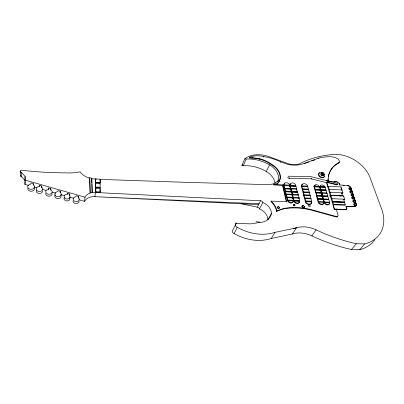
<?xml version="1.0" encoding="UTF-8"?>
<svg xmlns="http://www.w3.org/2000/svg" width="404" height="404" viewBox="0 0 404 404"><rect width="100%" height="100%" fill="white"/><g stroke="black" fill="none" stroke-linecap="round" stroke-linejoin="round"><path stroke-width="0.61" d="M41.541 187.9L41.546 185.941L39.789 185.436L39.37 186.426A3.272 2.54 0.2 0 0 36.345 189.754A3.272 2.54 0.2 0 0 41.329 191.047A3.272 2.54 0.2 0 0 41.486 186.971L41.546 185.941M48.727 189.456L48.758 187.991L50.773 188.567L50.737 190.026M60.262 192.738L60.327 191.289L58.095 190.653L57.636 191.693A3.212 2.53 1.9 0 0 55.095 195.157A3.212 2.53 1.9 0 0 60.05 196.208A3.212 2.53 1.9 0 0 59.938 192.183L60.327 191.289M50.773 188.567L50.904 189.739A3.222 2.52 1 0 1 50.919 193.763A3.222 2.52 1 0 1 45.97 192.627A3.222 2.52 1 0 1 48.692 189.234L48.758 187.991M67.377 194.273L67.438 193.309L69.473 193.89L69.342 195.809M33.264 183.583L33.184 184.623A3.394 2.616 -0.5 0 1 33.108 188.799A3.394 2.616 -0.5 0 1 27.916 187.618A3.394 2.616 -0.5 0 1 30.835 184.088L30.921 182.916L33.264 183.583L33.285 185.062M28.573 185.456L24.942 184.426L25.189 181.457M24.942 184.426L25.088 176.452L21.569 172.452A1.464 1.106 -0.4 0 1 20.2 171.276A1.464 1.106 -0.4 0 1 21.76 170.246A233.86 142.405 8 0 0 66.079 172.851A38.905 28.8 5.4 0 0 80.048 171.821A17.079 13.105 7.4 0 0 88.88 177.962L89.678 178.199L90.158 193.077A10.57 8.494 6.1 0 0 84.976 197.172L84.537 201.369L79.123 199.828M78.416 198.389L78.588 196.46L76.24 195.794L75.821 196.798A3.045 2.429 3.8 0 0 73.397 200.051A3.045 2.429 3.8 0 0 77.997 201.237A3.045 2.429 3.8 0 0 78.194 197.415L78.588 196.46M89.678 178.199L89.728 177.76L91.758 178.265L92.193 192.582A10.57 8.494 6.1 0 1 95.4 192.491L260.58 200.768A2.086 1.596 27.4 0 1 262.858 202.54A11.827 9.151 28 0 1 271.417 213.448L267.877 219.731A11.645 9.1 28.1 0 0 259.479 208.929A2.05 1.586 27.5 0 0 257.242 207.171L241.395 203.762M91.865 183.118L91.758 178.265M90.158 193.077L89.728 177.76M95.349 178.947L95.304 182.734L100.142 182.946L100.197 182.512L100.167 179.164L95.349 178.947L95.304 182.734M100.096 187.663L100.121 183.684L95.647 183.487L95.607 187.476L100.096 187.663L100.152 187.234L95.662 187.042L95.607 187.476M95.783 188.309L95.743 192.208L100.086 192.38L100.147 191.951L100.116 188.491L95.783 188.309L95.743 192.208M95.4 192.491L94.864 196.682A10.469 8.454 5.8 0 0 84.537 201.369M100.167 179.164L100.142 182.946M100.061 184.118L100.121 183.684M100.116 188.491L100.086 192.38M323.654 175.336L324.003 173.998L323.624 172.675L322.094 172.589L320.761 173.932L321.266 175.73L323.341 175.836L323.654 175.336L321.579 175.23L321.266 175.73M69.473 193.89L69.054 194.869A3.005 2.384 2.8 0 1 68.766 198.667A3.005 2.384 2.8 0 1 64.241 197.314A3.005 2.384 2.8 0 1 67.034 194.263L67.438 193.309M275.084 183.426A16.438 12.277 25.9 0 0 266.276 171.458A32.977 25.073 25.9 0 0 243.198 165.776L241.925 165.408L244.885 158.691A26.543 19.609 26 0 1 270.917 157.393L286.956 163.236A16.216 11.398 26.7 0 0 299.258 163.943A129.199 92.627 39.1 0 1 335.734 154.353A29.386 20.276 31.5 0 1 370.508 178.901L381.583 208.898A42.965 30.689 33.8 0 1 364.691 243.89L359.762 249.647L351.475 249.51A133.249 88.572 29.6 0 1 311.883 235.875A26.477 20.569 35.6 0 0 292.501 233.956L271.301 238.471A41.077 31.795 26.7 0 1 234.123 233.562A2.52 2.03 26.8 0 1 232.295 231.75A2.52 2.03 26.8 0 1 233.047 229.755L236.138 223.442L250.975 223.856L259.6 222.478A16.387 12.681 27.4 0 0 271.417 213.448M243.198 165.776L246.172 159.065A33.471 25.194 25.8 0 1 269.574 164.862A16.68 12.332 25.9 0 1 278.467 180.113L277.593 181.734M249.425 157.924L249.627 157.469L252.879 157.661L261.085 159.009A30.133 22.538 25.6 0 1 271.826 164.377A15.483 11.403 26 0 1 277.22 183.663L276.982 184.108A15.468 11.403 26 0 0 271.599 164.822A30.103 22.533 25.7 0 0 260.868 159.459L257.277 158.631L249.425 157.924L249.571 157.186A21.816 16.084 25.7 0 1 263.802 156.626A48.631 36.724 27.3 0 1 280.634 161.863L288.264 164.504A27.472 19.139 26.1 0 0 304.495 163.241L318.948 158.065A52.323 36.9 32.9 0 1 330.553 156.737A11.767 8.095 30.2 0 1 338.002 158.939A4.131 2.818 30 0 1 339.102 162.499A38.612 26.482 33.3 0 0 328.24 181.376M252.672 158.121L252.879 157.661M257.277 158.631L257.489 158.176M259.151 159.06L259.368 158.605M259.59 159.085L259.807 158.631M263.585 157.08L263.802 156.626M234.123 233.562L237.249 227.285A41.713 31.961 26.6 0 0 274.973 232.351L296.45 227.866A26.901 20.7 35.3 0 1 316.1 229.856A135.072 88.713 29.5 0 0 356.293 243.723L364.691 243.89M266.276 171.458L269.574 164.862M271.599 164.822L271.826 164.377M280.396 162.307L280.634 161.863M257.242 207.171L260.58 200.768M259.479 208.929L262.858 202.54M273.614 184.502L273.382 184.941L282.527 185.37L282.77 184.931L273.614 184.502L277.22 183.663M282.77 184.931L286.673 201.707L271.124 201.096L270.887 201.53A16.963 13.1 27.9 0 1 276.578 211.388A76.285 59.181 38 0 1 283.997 208.802A67.539 52.641 36.8 0 1 314.065 210.883L335.562 216.812A1.929 1.399 33.8 0 0 337.749 216.079M291.304 191.895L291.597 191.395L291.006 188.951L290.718 189.451L291.304 191.895L296.98 192.142L297.278 191.648L296.672 189.203L290.521 188.875L289.82 185.901L283.522 185.608L283.926 184.886A3.262 2.399 28.4 0 1 286.386 182.729A3.262 2.399 28.4 0 1 289.936 185.168L289.522 185.891M288.325 176.795A1.005 0.732 28.1 0 0 288.001 177.75A1.005 0.732 28.1 0 0 289.249 178.341L289.633 177.659M284.365 188.749L284.648 188.249L284.037 185.633L283.754 186.133L284.365 188.749L290.158 189.011L290.446 188.511L284.648 188.249M284.926 188.739L284.643 189.244L285.199 191.632L291.047 191.89L291.334 191.39L290.764 189.001L284.926 188.739L285.487 191.132L285.199 191.632M285.572 191.733L285.29 192.238L285.83 194.551L291.94 194.814L292.233 194.314L291.673 192.001L285.572 191.733L286.118 194.051L285.83 194.551M289.532 186.406L289.82 185.901M289.91 185.906L290.325 185.184A3.025 2.207 28.9 0 1 292.521 182.901A3.025 2.207 28.9 0 1 295.905 185.446L295.486 186.168L289.91 185.906A3.02 2.207 28.9 0 1 290.799 183.881M289.966 186.567L290.254 186.067L296.006 186.335L296.576 188.638L296.284 189.138M276.578 211.388L276.826 210.959A76.366 59.206 38 0 1 284.249 208.373A67.614 52.666 36.8 0 1 314.347 210.464L335.86 216.398A1.929 1.399 33.8 0 0 338.002 215.09L336.36 209.429L336.567 209.136M286.33 194.536L286.042 195.036L286.633 197.556L292.446 197.793L292.738 197.293L292.132 194.784L286.33 194.536L286.921 197.056L286.633 197.556M304.242 163.686L304.495 163.241M290.521 188.875L290.809 188.375L290.254 186.067M290.471 189.506L290.764 189.001M287.214 197.652L286.926 198.147L287.481 200.53L293.102 200.753L293.4 200.258L292.824 197.879L287.214 197.652L287.769 200.036L287.481 200.53M291.38 192.501L291.673 192.001M297.965 195.147L298.263 194.652L297.682 192.314L292.036 192.067L291.744 192.567L292.309 194.905L298.465 195.152L299.086 197.662L298.788 198.157M288.108 200.732L287.815 201.227A2.959 2.207 29.7 0 0 290.875 203.106A2.959 2.207 29.7 0 0 293.087 201.434L293.385 200.945L288.108 200.732A2.964 2.207 29.7 0 0 291.168 202.611A2.964 2.207 29.7 0 0 293.385 200.945M291.839 195.278L292.132 194.784M283.997 208.802L284.249 208.373M292.309 194.905L292.602 194.41L292.036 192.067M296.374 189.703L296.672 189.203M292.531 198.379L292.824 197.879M293.006 197.92L293.304 197.42L292.693 194.91L292.4 195.405L293.006 197.92L299.091 198.147L299.672 200.485L299.369 200.98L293.713 200.753L293.147 198.409L293.44 197.915L294.006 200.258L293.713 200.753M303.803 186.451L301.379 186.34L301.682 185.84A3.333 2.414 29.8 0 1 304.111 183.674A3.333 2.414 29.8 0 1 307.732 186.123L307.429 186.623L306.222 186.562M301.828 186.224L301.525 186.719L302.197 189.345L302.495 188.845L301.828 186.224L307.712 186.496L308.398 189.117L308.095 189.612L303.965 189.425M318.685 158.504L318.948 158.065M271.301 238.471L274.973 232.351M299.349 201.778A2.98 2.212 30.2 0 1 297.142 203.566A2.98 2.212 30.2 0 1 294.001 201.566L294.334 201.076M308.924 192.597L309.232 192.102L308.54 189.466L302.667 189.198L302.364 189.698L303.04 192.339L306.57 192.496M298.788 198.642L299.091 198.147M289.249 178.341L311.156 178.836L311.565 178.159M303.04 192.339L303.343 191.844L302.667 189.198M303.354 192.254L303.05 192.748L303.707 195.324L304.01 194.829L303.354 192.254L309.383 192.521L310.055 195.087L309.747 195.576L306.727 195.45M307.409 186.996L307.712 186.496M310.56 198.702L310.873 198.213L310.156 195.475L304.04 195.213L303.732 195.708L304.434 198.45L307.495 198.576M304.434 198.45L304.737 197.96L304.04 195.213M304.954 198.334L304.646 198.829L305.313 201.434L311.322 201.672L311.636 201.182L310.949 198.581L304.954 198.334L305.621 200.945L305.313 201.434M309.075 193.011L309.383 192.521M321.412 173.685L322.094 172.589L322.473 173.917L322.018 174.639M313.868 186.709L314.176 186.214A2.934 2.106 30.6 0 1 316.271 184.714A2.934 2.106 30.6 0 1 319.251 186.451L318.938 186.946L313.868 186.709A2.934 2.101 30.6 0 1 314.933 185.36M314.529 186.704L314.221 187.203L314.923 189.809L319.943 190.037L320.261 189.547L319.539 186.941L314.529 186.704L315.236 189.314L314.923 189.809M305.676 201.647L305.368 202.136A3.373 2.48 31.1 0 0 309.01 204.57A3.373 2.48 31.1 0 0 311.454 202.374L311.767 201.884L305.676 201.647A3.378 2.48 31.1 0 0 309.323 204.081A3.378 2.48 31.1 0 0 311.767 201.884M309.843 195.965L310.156 195.475M323.316 175.083L324.003 173.998L322.473 173.917L321.579 175.23L321.069 173.432M315.408 189.941L315.09 190.43L315.721 192.764L320.821 192.986L321.145 192.496L320.498 190.168L315.408 189.941L316.039 192.269L315.721 192.764M310.636 199.071L310.949 198.581M319.226 187.436L319.539 186.941M319.918 186.966L320.236 186.471A2.687 1.914 31 0 1 322.139 184.966A2.687 1.914 31 0 1 324.947 186.693L324.629 187.188L319.918 186.966A2.682 1.914 31 0 1 320.458 185.84M316.302 192.92L315.989 193.41L316.655 195.879L321.741 196.091L322.064 195.602L321.377 193.142L316.302 192.92L316.973 195.385L316.655 195.879M320.266 187.042L319.948 187.537L320.645 190.047L325.568 190.274L325.892 189.779L325.185 187.269L320.266 187.042L320.963 189.557L320.645 190.047M326.392 180.972L326.629 180.608L336.714 183.199A0.823 0.576 31.5 0 1 337.491 184.012A0.823 0.576 31.5 0 1 336.739 184.446L336.497 184.81L326.801 182.391L328.043 186.724L328.311 186.315L341.087 186.921L342.91 192.92L342.627 193.324L341.749 193.284M320.18 190.663L320.498 190.168M316.918 195.869L316.605 196.359L317.332 199.056L322.569 199.268L322.897 198.783L322.15 196.091L316.918 195.869L317.65 198.566L317.332 199.056M292.501 233.956L296.45 227.866M329.952 171.599A38.572 26.477 33.3 0 1 338.825 162.933L339.102 162.499M326.493 193.385L326.816 192.895L326.109 190.395L321.21 190.173L320.892 190.663L321.584 193.168L327.104 193.41L327.806 195.9L327.477 196.384L322.422 196.172L321.73 193.678L322.054 193.188L322.745 195.682L322.422 196.172M339.481 185.184L339.688 184.886L347.98 185.678A2.257 1.571 32.4 0 1 350.94 187.567L356.237 203.823A2.636 1.853 33.8 0 1 354.879 206.176L345.996 206.444L346.329 207.08A2.005 1.429 33.7 0 1 346.819 208.706A2.005 1.429 33.7 0 1 345.526 209.464L345.309 209.752L334.254 209.353L326.604 182.689L327.038 182.022L336.739 184.446M324.861 187.764L325.185 187.269M323.619 202.283L323.947 201.798L323.235 199.238L317.771 199.015L317.453 199.5L318.145 202.066L324.059 202.343A3.06 2.222 31.9 0 1 321.892 204.172A3.06 2.222 31.9 0 1 318.66 202.131L318.337 202.621A3.055 2.217 31.9 0 0 321.564 204.661A3.055 2.217 31.9 0 0 323.73 202.828L324.266 201.98L323.528 199.329L328.816 199.546L329.563 202.192L329.235 202.672M321.584 193.168L321.907 192.678L321.21 190.173M318.145 202.066L318.468 201.581L317.771 199.015M321.826 196.576L322.15 196.091M325.786 190.885L326.109 190.395M322.745 196.238L322.422 196.728L323.18 199.45L328.356 199.662L328.684 199.177L327.912 196.46L322.745 196.238L323.503 198.965L323.18 199.45M314.065 210.883L314.347 210.464M339.688 184.886L339.345 183.754A2.434 1.707 31.5 0 0 336.8 181.744L334.835 181.643L334.638 181.946L335.618 181.992M322.912 199.722L323.235 199.238M326.775 193.9L327.104 193.41M323.528 199.329L323.2 199.813L323.937 202.465L327.467 202.606M336.598 182.042L336.8 181.744M329.376 203.091L329.704 202.606L324.609 202.409L324.281 202.894A2.863 2.065 32.3 0 0 327.068 204.924A2.863 2.065 32.3 0 0 329.356 203.611M344.324 199.616L344.612 199.217L343.607 195.91L330.916 195.364L330.624 195.698L330.896 195.294L342.476 195.794L341.592 192.859M339.345 183.754L339.249 184.401L339.451 184.103M340.809 187.325L341.087 186.921M334.254 209.353L334.462 209.06L333.224 204.757L345.006 205.212L345.299 204.813L344.567 202.399L332.805 201.929L332.527 202.333L332.659 201.419L328.311 186.315M333.224 204.757L333.507 204.358L332.805 201.929M311.883 235.875L316.1 229.856M347.98 185.678L347.773 185.971A2.257 1.566 32.4 0 1 348.748 186.057M343.324 196.309L343.607 195.91M336.613 209.439L336.825 209.146M336.87 209.449L337.077 209.156M343.597 199.177L344.415 201.889L344.127 202.283L332.381 201.818M344.279 202.798L344.567 202.399M335.562 216.812L335.86 216.398L335.547 216.226M346.117 207.368L346.329 207.08M354.808 200.389L355.025 200.096M355.05 201.142L355.267 200.849M356.237 203.823L356.02 204.111L355.247 201.732M345.784 206.737L354.656 206.464L354.879 206.176M351.475 249.51L356.293 243.723M288.486 176.215L310.817 176.604L326.629 180.608M293.39 228.846L296.718 227.447M304.818 163.479L308.863 162.024M311.752 160.989L314.64 159.954M90.208 192.647L92.243 192.147M259.833 222.054L256.07 221.761M235.628 222.988L236.35 223.008M334.462 209.06L345.526 209.464M333.507 204.358L345.299 204.813M95.798 191.774L100.147 191.951M332.659 201.419L344.415 201.889M287.769 200.036L293.4 200.258M294.006 200.258L299.672 200.485M305.621 200.945L311.636 201.182M318.468 201.581L323.947 201.798M324.266 201.98L329.563 202.192M331.876 198.692L344.612 199.217M286.921 197.056L292.738 197.293M293.304 197.42L299.086 197.662M304.737 197.96L310.873 198.213M317.65 198.566L322.897 198.783M323.503 198.965L328.684 199.177M330.624 195.698L331.841 195.748M339.754 196.091L340.976 196.142M286.118 194.051L292.233 194.314M304.01 194.829L310.055 195.087M316.973 195.385L322.064 195.602M292.602 194.41L298.263 194.652M322.745 195.682L327.806 195.9M259.009 203.778L94.864 196.682L258.585 204.596M315.236 189.314L320.261 189.547M320.963 189.557L325.892 189.779M290.809 188.375L296.576 188.638M302.495 188.845L308.398 189.117M330.048 192.349L342.91 192.92M95.359 182.3L100.197 182.512M316.039 192.269L321.145 192.496M285.487 191.132L291.334 191.39M291.597 191.395L297.278 191.648M303.343 191.844L309.232 192.102M321.907 192.678L326.816 192.895M314.176 186.214L319.251 186.451M320.236 186.471L324.947 186.693M283.926 184.886L289.936 185.168M290.325 185.184L295.905 185.446M301.682 185.84L307.732 186.123M329.179 189.335L341.996 189.92M96.415 179.164L91.708 178.699M99.995 179.366L181.997 182.214L269.236 184.689A18.018 13.231 25.7 0 0 278.467 180.113M326.998 181.022L334.835 181.643M329.209 181.512L330.416 181.608M343.036 185.522L344.218 185.633M328.795 181.436L330.457 181.613M311.156 178.836L326.604 182.689M34.002 187.002L37.006 187.855M42.425 189.395L46.031 190.42M52.05 192.132L55.661 193.157M61.075 194.698L64.685 195.723M69.498 197.091L73.71 198.288M24.785 180.027L84.976 197.172M244.885 158.691L246.172 159.065M20.473 175.442A1.454 1.101 -0.6 0 0 21.75 176.891L24.851 180.421M350.919 188.461L354.611 199.793M341.173 188.522L341.718 190.324M329.856 195.435L330.366 197.228M296.677 190.925L296.98 192.142M282.527 185.37L286.279 201.535M249.571 157.186L249.627 157.469M20.2 171.276L20.397 175.725M21.569 172.452L21.75 176.891M91.905 184.381L92.193 192.582M25.088 176.452L25.194 179.603M95.647 183.487L95.662 187.042M39.789 185.436L39.789 186.421M241.925 165.408A26.154 19.528 26.1 0 1 242.728 164.837M374.816 239.693A42.329 30.558 34 0 1 359.762 249.647M237.249 227.285A2.56 2.045 26.7 0 1 235.386 225.452A2.56 2.045 26.7 0 1 236.138 223.442M42.718 190.991A3.257 2.535 0.1 0 1 39.173 193.445A3.257 2.535 0.1 0 1 36.239 190.542M34.189 187.522A3.378 2.611 -0.6 0 1 31.714 191.238A3.378 2.611 -0.6 0 1 27.785 188.4M79.088 201.308A3.035 2.424 3.6 0 1 75.881 203.566A3.035 2.424 3.6 0 1 73.038 200.884M69.735 197.677A2.995 2.379 2.7 0 1 66.66 200.924A2.995 2.379 2.7 0 1 64.554 197.137M60.802 194.991A3.197 2.525 1.7 0 1 57.913 198.657A3.197 2.525 1.7 0 1 55.202 194.844M52.141 193.693A3.207 2.515 0.9 0 1 48.788 196.198A3.207 2.515 0.9 0 1 45.743 193.425M346.41 207.767A2 1.429 33.7 0 1 345.309 209.752M356.136 204.399A2.631 1.853 33.9 0 1 354.656 206.464M349.409 186.335A2.257 1.566 32.4 0 1 349.712 186.532M350.45 187.289A2.257 1.566 32.4 0 1 350.616 187.572M337.426 182.275A2.434 1.707 31.6 0 1 337.688 182.406M338.784 183.35A2.434 1.707 31.6 0 1 338.936 183.583M249.369 157.641A21.791 16.079 25.7 0 1 250.399 157.252M339.032 162.11A4.126 2.818 30 0 1 338.825 162.933M327.942 181.28A38.572 26.477 33.3 0 1 328.013 178.719M328.27 176.745A38.572 26.477 33.3 0 1 329.684 172.165M315.423 185.234A2.934 2.101 30.6 0 1 315.963 185.209M329.704 202.606A2.863 2.065 32.3 0 1 327.71 204.469A2.863 2.065 32.3 0 1 324.609 202.409M301.379 186.34A3.328 2.414 29.8 0 1 302.485 184.406M271.124 201.096A16.983 13.105 27.9 0 1 276.826 210.959M283.522 185.608A3.257 2.394 28.4 0 1 284.653 183.684M324.427 176.265A3.187 2.242 30.1 0 1 320.029 177.013A3.187 2.242 30.1 0 1 319.604 172.922M337.138 184.037A0.823 0.576 31.5 0 1 336.497 184.81M324.028 173.952A3.192 2.242 30.1 0 1 322.912 177.376A3.192 2.242 30.1 0 1 318.761 174.503A3.192 2.242 30.1 0 1 322.033 172.569M351.303 189.022A1.318 0.919 32.6 0 1 349.94 189.895A1.318 0.919 32.6 0 1 349.127 188.128A1.318 0.919 32.6 0 1 351.182 188.749M352.136 191.885A1.288 0.899 32.8 0 1 351.44 193.132A1.288 0.899 32.8 0 1 349.93 191.789A1.288 0.899 32.8 0 1 351.409 191.238M351.697 191.41A1.288 0.899 32.8 0 1 351.945 191.632M354.121 198.172A1.262 0.884 33.4 0 1 353.126 199.116A1.262 0.884 33.4 0 1 351.849 197.738A1.262 0.884 33.4 0 1 353.288 197.273M354.995 201.157A1.232 0.864 33.6 0 1 354.333 202.364A1.232 0.864 33.6 0 1 352.889 201.071A1.232 0.864 33.6 0 1 354.298 200.536M354.571 200.702A1.232 0.864 33.6 0 1 354.808 200.914M356.166 204.666A1.278 0.899 33.9 0 1 355.166 205.626A1.278 0.899 33.9 0 1 353.874 204.232A1.278 0.899 33.9 0 1 355.323 203.752M355.611 203.924A1.278 0.899 33.9 0 1 355.853 204.146M299.652 201.283L294.299 201.071A2.985 2.212 30.2 0 0 297.44 203.071A2.985 2.212 30.2 0 0 299.652 201.283M302.136 206.949A1.262 0.934 31.1 0 0 304.187 207.479A1.262 0.934 31.1 0 0 303.232 205.737A1.262 0.934 31.1 0 0 302.136 206.949M308.732 205.914A0.874 0.646 31.5 0 0 310.151 206.282A0.874 0.646 31.5 0 0 309.479 205.075A0.874 0.646 31.5 0 0 308.732 205.914M293.632 205.318A0.727 0.54 30.3 0 0 294.814 205.621A0.727 0.54 30.3 0 0 294.279 204.616A0.727 0.54 30.3 0 0 293.632 205.318M277.503 207.792A1.005 0.763 29.3 0 0 279.144 208.217A1.005 0.763 29.3 0 0 278.422 206.823A1.005 0.763 29.3 0 0 277.503 207.792M277.538 207.727A1.005 0.763 29.3 0 0 279.184 208.156A1.005 0.763 29.3 0 0 278.457 206.757A1.005 0.763 29.3 0 0 277.538 207.727M293.673 205.252A0.727 0.54 30.3 0 0 294.854 205.56A0.727 0.54 30.3 0 0 294.314 204.555A0.727 0.54 30.3 0 0 293.673 205.252M302.177 206.883A1.262 0.934 31.1 0 0 304.227 207.419A1.262 0.934 31.1 0 0 303.273 205.671A1.262 0.934 31.1 0 0 302.177 206.883M351.167 195.44A1.182 0.828 33.1 0 0 353.051 195.94A1.182 0.828 33.1 0 0 352.086 194.339A1.182 0.828 33.1 0 0 351.167 195.44M354.162 204.682A1.278 0.899 33.9 0 0 356.192 205.217A1.278 0.899 33.9 0 0 355.146 203.475A1.278 0.899 33.9 0 0 354.162 204.682M353.177 201.419A1.232 0.864 33.6 0 0 355.136 201.934A1.232 0.864 33.6 0 0 354.126 200.258A1.232 0.864 33.6 0 0 353.177 201.419M352.131 198.177A1.262 0.884 33.4 0 0 354.146 198.707A1.262 0.884 33.4 0 0 353.111 196.995A1.262 0.884 33.4 0 0 352.131 198.177M351.288 195.273A1.187 0.828 33.1 0 0 353.177 195.773A1.187 0.828 33.1 0 0 352.207 194.167A1.187 0.828 33.1 0 0 351.288 195.273M350.218 192.153A1.288 0.899 32.8 0 0 352.278 192.698A1.288 0.899 32.8 0 0 351.222 190.956A1.288 0.899 32.8 0 0 350.218 192.153M349.207 189.016A1.323 0.919 32.6 0 0 351.318 189.577A1.323 0.919 32.6 0 0 350.238 187.799A1.323 0.919 32.6 0 0 349.207 189.016"/></g></svg>
